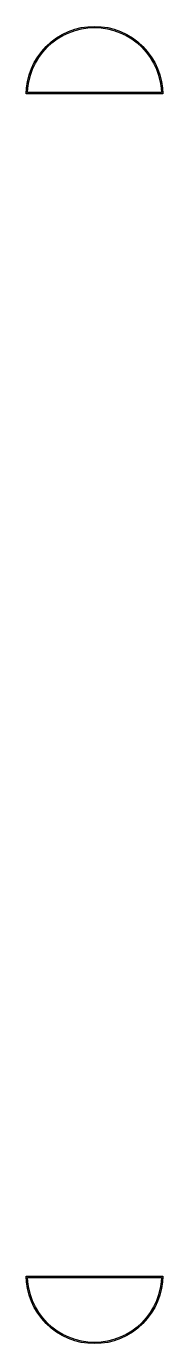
# Model space of a CAD drawing. Header units: metres. Extents: x 69.2 to 79.1, y -122.8 to -28.
import ezdxf

# ---------------------------------------------------------------- set-up
doc = ezdxf.new("R2010")
doc.units = ezdxf.units.M

msp = doc.modelspace()

# ---------------------------------------------------------------- linework, layer by layer
for points in [[(79.086, -32.85), (69.244, -32.85), (69.264, -32.442), (69.335, -31.964), (69.452, -31.495), (69.615, -31.04), (69.822, -30.603), (70.07, -30.189), (70.358, -29.801), (70.683, -29.443), (71.041, -29.118), (71.429, -28.83), (71.843, -28.582), (72.28, -28.375), (72.735, -28.212), (73.204, -28.095), (73.682, -28.024), (74.165, -28), (74.648, -28.024), (75.126, -28.095), (75.595, -28.212), (76.05, -28.375), (76.487, -28.582), (76.901, -28.83), (77.289, -29.118), (77.647, -29.443), (77.972, -29.801), (78.26, -30.189), (78.508, -30.603), (78.715, -31.04), (78.878, -31.495), (78.995, -31.964), (79.066, -32.442), (79.086, -32.85)], [(78.992, -32.76), (69.338, -32.76), (69.353, -32.451), (69.423, -31.982), (69.538, -31.522), (69.698, -31.075), (69.901, -30.646), (70.145, -30.239), (70.428, -29.858), (70.746, -29.506), (71.098, -29.188), (71.479, -28.905), (71.886, -28.661), (72.315, -28.458), (72.762, -28.298), (73.222, -28.183), (73.691, -28.113), (74.165, -28.09), (74.639, -28.113), (75.108, -28.183), (75.568, -28.298), (76.015, -28.458), (76.444, -28.661), (76.851, -28.905), (77.232, -29.188), (77.584, -29.506), (77.902, -29.858), (78.185, -30.239), (78.429, -30.646), (78.632, -31.075), (78.792, -31.522), (78.907, -31.982), (78.977, -32.451), (78.992, -32.76)], [(69.244, -118), (79.086, -118), (79.066, -118.408), (78.995, -118.886), (78.878, -119.355), (78.715, -119.81), (78.508, -120.247), (78.26, -120.661), (77.972, -121.049), (77.647, -121.407), (77.289, -121.732), (76.901, -122.02), (76.487, -122.268), (76.05, -122.475), (75.595, -122.638), (75.126, -122.755), (74.648, -122.826), (74.165, -122.85), (73.682, -122.826), (73.204, -122.755), (72.735, -122.638), (72.28, -122.475), (71.843, -122.268), (71.429, -122.02), (71.041, -121.732), (70.683, -121.407), (70.358, -121.049), (70.07, -120.661), (69.822, -120.247), (69.615, -119.81), (69.452, -119.355), (69.335, -118.886), (69.264, -118.408), (69.244, -118)], [(69.338, -118.09), (78.992, -118.09), (78.977, -118.399), (78.907, -118.868), (78.792, -119.328), (78.632, -119.775), (78.429, -120.204), (78.185, -120.611), (77.902, -120.992), (77.584, -121.344), (77.232, -121.662), (76.851, -121.945), (76.444, -122.189), (76.015, -122.392), (75.568, -122.552), (75.108, -122.667), (74.639, -122.737), (74.165, -122.76), (73.691, -122.737), (73.222, -122.667), (72.762, -122.552), (72.315, -122.392), (71.886, -122.189), (71.479, -121.945), (71.098, -121.662), (70.746, -121.344), (70.428, -120.992), (70.145, -120.611), (69.901, -120.204), (69.698, -119.775), (69.538, -119.328), (69.423, -118.868), (69.353, -118.399), (69.338, -118.09)]]:
    msp.add_lwpolyline(points)

doc.saveas('drawing.dxf')
